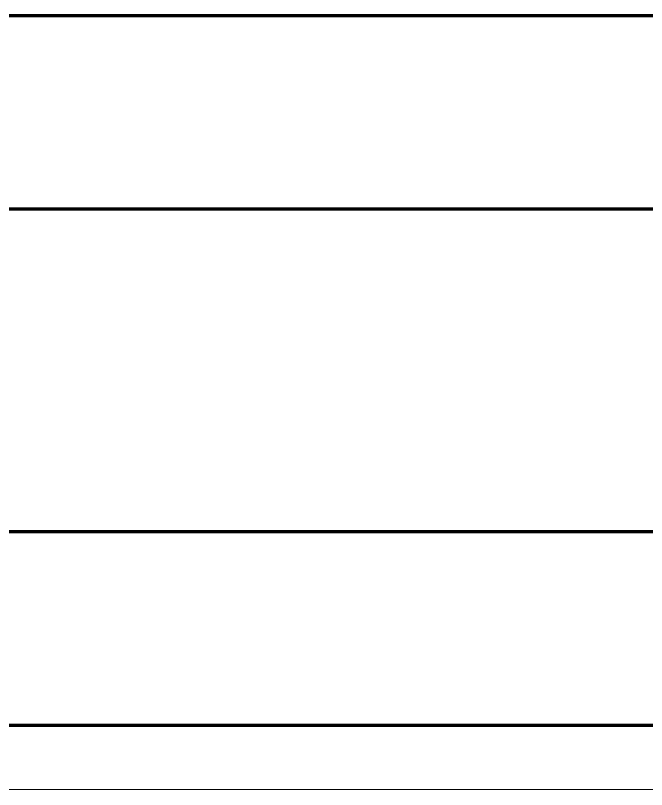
# Model space of a CAD drawing. Header units: millimetres. Extents: x 0 to 210, y 0 to 297.
# Drawn here: x 105 to 153.9, y 0 to 60 of the extents above; entities that cross this region are included whole.
import ezdxf

# ---------------------------------------------------------------- set-up
doc = ezdxf.new("R2010")
doc.units = ezdxf.units.MM
doc.layers.get('0').update_dxf_attribs({"linetype": 'CONTINUOUS', "lineweight": 0})

msp = doc.modelspace()

# ---------------------------------------------------------------- linework, layer by layer
at = {"lineweight": 100}
for p, q in [((20, 60), (205, 60)), ((85, 45), (205, 45)), ((85, 20), (205, 20)), ((20, 5), (205, 5))]:
    msp.add_line(p, q, dxfattribs=at)
for p, q in [((205, 5), (20, 5)), ((0, 0), (210, 0))]:
    msp.add_line(p, q)

doc.saveas('drawing.dxf')
